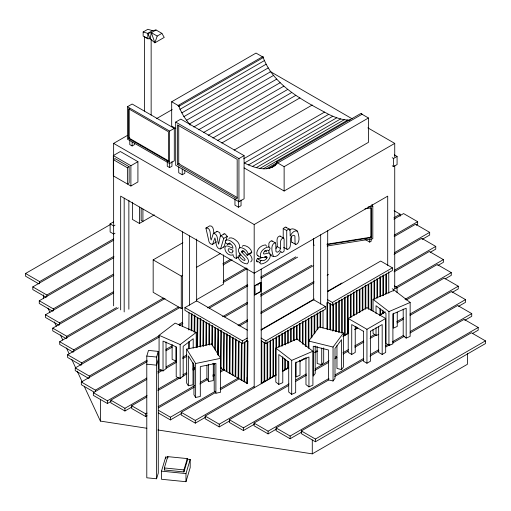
<?xml version="1.0" encoding="UTF-8"?>
<svg xmlns="http://www.w3.org/2000/svg" width="511" height="511" viewBox="0 0 511 511"><rect width="100%" height="100%" fill="white"/><g stroke="black" fill="none" stroke-linecap="round" stroke-linejoin="round"><path stroke-width="0.77" d="M188.68 348.892L188.744 341.808M188.853 330.01L189.013 312.7M191.216 330.585L191.37 314.061M191.804 330.924L191.957 313.722M194.161 332.284L194.321 314.974M194.748 331.946L194.908 315.313M196.978 347.359L197.259 317.459M197.565 347.02L197.84 317.797M199.948 346.694L200.21 318.372M200.529 347.033L200.785 318.819M202.912 346.036L203.142 320.857M203.487 346.484L203.736 320.41M205.876 345.372L206.086 322.556M206.463 345.034L206.68 322.109M208.839 344.714L209.037 323.469M209.427 345.053L209.612 323.917M211.797 344.836L211.969 325.954M212.378 345.96L212.563 325.507M214.716 348.898L214.914 327.653M215.297 350.022L215.501 327.992M217.622 354.532L217.865 328.567M218.21 354.193L218.446 329.014M218.203 355.656L218.446 329.691M220.496 364.094L220.809 330.266M223.984 369.389L223.403 369.728L221.046 368.367L221.397 330.604M223.403 369.728L223.748 332.75M224.329 333.089L223.984 370.066L226.347 371.427L226.929 371.088M226.347 371.427L226.692 333.664M227.274 334.111L226.929 371.765L229.286 373.126L229.873 372.787M229.286 373.126L229.637 335.363M232.818 374.486L232.23 374.825L229.873 373.464L230.225 335.701M232.23 374.825L232.575 337.848M235.756 376.185L235.175 376.524L232.818 375.163L233.169 337.401M235.175 376.524L235.526 338.761M236.101 339.215L235.756 376.863L238.12 378.223L238.701 377.885M238.12 378.223L238.458 341.246M239.052 340.799L238.701 378.562L241.058 379.922L241.646 379.584M241.058 379.922L241.403 342.945M244.59 381.283L244.003 381.621L241.646 380.261L241.99 343.283M244.003 381.621L244.367 342.287M246.743 340.607L247.918 341.291L247.528 382.982L246.947 383.32L244.59 381.96L244.961 341.84M246.947 383.32L247.33 341.629L247.918 341.291M257.87 285.093L258.093 284.691M257.991 284.876L257.991 285.023M161.891 33.356L157.203 36.064L151.352 32.678L150.177 38.766L154.865 42.822L164.235 37.412L161.891 33.356L156.034 29.977L152.521 30.654L147.832 33.356L143.15 32.001L143.15 36.064L147.832 38.766L150.177 38.766L147.832 33.356L151.352 32.678L156.034 29.977M257.448 262.009L256.656 261.555L256.388 260.623L257.448 258.419C259.939 261.587 265.899 261.645 267.029 257.403L266.742 256.752C263.274 257.908 259.307 258.266 256.899 254.657C255.985 249.726 260.987 245.101 265.637 244.897L266.595 246.251M178.128 105.477C179.7 104.94 179.093 107.508 178.128 105.477L262.456 56.791C262.801 56.044 264.283 57.762 263.229 57.615L178.901 106.307M260.904 257.397L260.412 256.682C259.499 251.757 264.5 247.132 269.15 246.928L270.108 248.276L268.997 250.601C266.921 249.355 263.797 251.086 263.427 253.386L263.714 253.98L264.449 253.98L268.978 252.977L270.23 253.967C271.207 259.198 265.669 263.523 260.961 264.034L260.169 263.58L259.901 262.654L260.961 260.45M241.562 251.597L242.093 250.837L243.613 251.329L245.555 252.964L247.132 255.245L248.001 254.932L248.244 254.203C247.477 250.473 243.434 247.516 239.729 247.522C235.149 252.006 243.447 256.215 245.165 259.767L244.622 260.495L243.07 259.984L240.777 258.144L239.097 255.813L238.26 256.081L238.037 256.797C238.918 260.744 243.249 263.708 247.145 263.919C251.84 259.492 243.351 255.117 241.562 251.597L243.319 250.588M146.791 356.078L148.484 350.418L158.276 351.396L158.276 473.116L156.583 478.769L146.791 477.798L146.791 356.078L156.583 357.048L158.276 351.396M158.276 359.514L156.583 365.167L146.791 364.19M187.032 459.134L190.194 459.453L190.194 467.565L185.966 481.701L161.482 479.261L161.482 471.142L165.711 457.013L168.081 457.249M164.35 467.948L167.736 456.636L187.32 458.591L187.32 460.622L183.941 471.928L164.35 469.973L164.35 467.948L183.941 469.903L187.32 458.591M164.35 469.973L164.804 468.466M185.966 481.701L185.966 473.588L190.194 459.453M213.343 233.482L213.726 233.291C218.516 234.357 217.028 240.783 218.612 244.156L220.292 236.178L224.176 233.814L225.21 234L227.254 236.376L223.741 238.407L220.688 248.512L220.081 249.042C215.15 247.937 216.492 241.467 214.869 237.954L212.621 244.335L210.922 244.041L209.702 243.083L209.025 241.78L205.92 228.117L206.214 227.861C211.905 227.995 209.51 236.746 211.171 240.029L213.343 233.482L217.239 231.266L219.698 232.684L220.803 236.229M225.511 242.15L223.978 246.87L220.465 248.895M225.945 240.707L227.254 236.376M242.233 246.34L243.242 245.491C246.947 245.491 250.99 248.442 251.757 252.179L251.514 252.9L247.132 255.245M157.203 36.064L154.865 42.822L151.352 32.678M271.296 254.721L269.91 254.325C273.813 259 279.051 255.813 280.737 251.195L281.593 252.6L282.807 252.274L284.116 251.067L284.116 239.308L283.707 238.049L279.696 235.98C274.35 237.87 279.293 245.082 276.074 248.518M283.707 238.049L283.209 238.005C277.09 240.349 284.135 250.403 277.103 252.274L275.934 251.418L275.78 244.124L275.372 242.859L271.858 240.834L270.319 241.281L268.907 243.185L268.818 247.069M216.632 231.898L216.856 231.451M216.409 241.818L212.244 244.52M276.917 162.894C269.323 173.504 253.865 167.557 244.347 163.028L328.682 114.343C335.344 117.556 342.581 120.309 350.099 120.04M308.682 348.138L308.682 341.029L319.12 326.97L343.481 332.993L343.481 366.936L341.527 369.574L336.96 368.444L336.96 345.64M315.204 345.941L315.204 373.471L313.249 376.102L313.249 346.222L328.471 349.984L328.471 379.871L333.044 381.002L333.044 347.058L343.481 332.993M317.133 346.413L317.165 363.551L321.732 364.682L323.693 362.043L323.693 347.882M333.044 381.002L334.999 378.364L334.999 348.476L341.527 339.687L341.527 369.574M283.215 238.107L283.215 228.538L285.362 227.025L289.577 229.196L290.05 229.912L290.203 236.191C291.296 233.578 294.234 229.733 297.415 231.164C298.858 234.741 300.743 242.661 295.958 244.577L291.647 242.105L291.545 236.012M295.467 244.539L295.058 243.293L294.911 236.101L293.768 235.194C286.792 237.13 293.716 247.075 287.623 249.387L286.831 248.946L286.728 248.103L286.728 230.57L288.038 229.362L289.577 229.196M236.338 258.291L235.986 247.407A5.589 3.226 60 0 0 234.121 243.888C232.051 241.818 229.107 239.25 225.983 239.985L225.242 241.384L225.862 243.006L227.491 244.271L228.558 243.44C231.01 243.485 233.029 245.868 232.914 248.282L227.81 246.021L225.881 246.04L225.281 246.481C223.473 250.499 228.002 255.922 232.256 255.123L233.01 254.548L233.208 255.602A2.523 1.456 60 0 0 235.034 257.991L236.338 258.291L238.094 257.276M276.592 162.121C276.758 163.986 278.68 162.434 276.592 162.121L360.919 113.436L361.845 113.883L362.018 114.266L277.684 162.958L284.129 166.675L368.457 117.99L368.457 142.333L284.129 191.018L244.117 167.921M228.941 238.49L229.496 237.96C232.62 237.225 235.565 239.787 237.641 241.856A5.589 3.226 60 0 1 239.499 245.376L239.851 248.065M223.805 234.147L224.176 233.814M166.043 341.948L166.043 368.687L163.028 370.973L159.074 369.236L159.074 335.286L175.139 323.118L196.218 332.393L196.218 347.391M163.028 370.973L163.028 341.086L176.206 346.88L176.206 376.767L180.159 378.504L180.159 344.561L196.218 332.393M180.159 378.504L183.168 376.224L183.168 346.337L193.209 338.729L193.209 348.17M194.41 367.703L193.209 368.616L193.209 363.896M228.794 244.45L230.237 243.862M289.373 230.269C291.787 227.555 295.115 229.19 297.415 231.164M262.309 257.397L259.128 258.815L257.448 258.419M143.15 32.001L147.832 29.299L152.521 30.654M127.443 106.729L132.132 104.027L174.296 128.37L174.296 160.824L169.614 163.533L127.443 139.19L127.443 106.729L169.614 131.072L174.296 128.37M175.829 128.491L171.69 126.102L171.69 101.759L256.017 53.074L263.044 57.13C273.679 85.874 303.534 100.75 328.682 114.343M113.64 224.61L113.64 143.387L127.418 135.434M156.353 118.724L172.201 109.578M128.619 138.513L168.438 161.502L168.438 131.749L128.619 108.76L128.619 138.513L129.788 137.836M190.162 125.144L183.903 116.617L180.032 109.303L264.359 60.617M181.769 112.918L266.097 64.233M113.321 155.58L120.353 151.524L137.919 161.668L137.919 181.954L130.893 186.01L113.321 175.867L113.321 155.58L130.893 165.724L137.919 161.668M129.788 139.963L129.788 144.6L132.132 145.948L134.476 144.6L134.476 143.054M183.903 116.617L268.23 67.931M175.688 122.084L180.843 119.108L244.086 155.625L244.086 198.792L238.937 201.768L175.688 165.257L175.688 122.084L238.937 158.602L244.086 155.625M186.406 120.353L270.734 71.668M189.255 124.09L273.589 75.404M193.803 126.984L276.745 79.09M127.38 167.755L129.136 166.739L129.136 182.97L127.38 183.979L127.38 167.755L113.321 159.636L115.084 158.627L129.136 166.739M198.613 129.781L280.181 82.686M203.665 132.445L283.848 86.155M208.207 135.338L287.699 89.444M212.902 138.021L291.698 92.523M167.269 161.597L167.269 166.235L169.614 167.589L171.952 166.235L171.952 161.597M217.686 140.448L295.792 95.353M177.445 164.472L237.181 198.958L237.181 159.387L177.445 124.895L177.445 164.472L179.304 163.392M221.831 142.997L299.938 97.901M178.735 166.963L178.735 172.718L182.248 174.749L184.822 173.261L184.822 170.38M234.127 150.1L312.234 105.004M114.975 233.227L113.64 234L110.127 231.975L110.127 223.856L113.468 221.927M38.945 283.924L25.55 276.189L25.55 273.487L110.574 224.399M110.127 223.856L113.64 225.888L114.975 225.115M243.664 158.8L324.536 112.107M132.381 202.228L132.381 219.398L139.407 223.454L154.296 214.856M25.55 273.487L39.615 281.606L113.576 238.905M46.201 297.325L32.806 289.596L32.806 286.888L113.698 240.189M248.448 164.925L332.776 116.24M252.447 166.465L336.775 117.779M256.298 167.627L340.626 118.935M259.965 168.394L344.293 119.702M263.395 168.758L347.729 120.072M32.806 286.888L46.871 295.007L113.934 256.292M266.557 168.719L276.924 162.734M52.652 311.193L39.258 303.464L39.258 300.755L113.812 257.71M269.406 168.272L277.013 163.884M271.916 167.429L275.429 165.398M39.258 300.755L53.323 308.874L113.385 274.203M58.886 325.188L45.492 317.459L45.492 314.75L113.774 275.327M234.951 198.702L234.951 205.179L238.465 207.204L241.045 205.722L241.045 199.961M205.92 228.117L209.727 225.83C213.719 225.428 213.47 230.908 213.943 233.418M182.657 307.756L181.277 308.555L153.166 292.324L153.166 259.869L182.887 242.706M45.492 314.75L59.551 322.869L113.353 291.813M66.143 338.595L52.748 330.86L52.748 328.151L113.531 293.059M113.64 143.387L254.184 224.533L394.735 143.387L394.735 156.928M52.748 328.151L66.807 336.276L116.546 307.558M227.491 244.271L229.829 242.917M73.105 352.162L59.71 344.433L59.71 341.725L118.36 307.865M153.166 259.869L181.277 276.093L182.657 275.301M196.486 267.317L220.675 253.347M392.224 157.695L393.566 158.467L397.079 156.436L397.079 164.555L393.566 166.58L392.224 165.807M241.85 252.517L244.188 251.163M59.71 341.725L73.776 349.843L163.475 298.06M222.815 263.797L230.404 259.416M81.019 365.186L67.624 357.451L67.624 354.749L165.066 298.494M223.115 264.979L232.096 259.792M239.097 255.813L240.853 254.797M248.244 254.203L251.757 252.179M67.624 354.749L81.69 362.867L178.441 307.009M223.358 281.076L246.161 267.911M88.639 378.376L75.245 370.647L75.245 367.939L180.211 307.341M223.026 282.621L247.19 268.665M196.486 299.778L223.441 284.212L223.441 254.919M247.158 340.85L242.476 343.552L184.937 310.337L184.937 307.628L196.652 300.87L247.337 330.132M75.245 367.939L89.31 376.058L159.055 335.791M178.39 324.632L182.536 322.237M207.396 307.884L247.445 284.761M260.565 277.186L295.786 256.854M94.056 392.071L81.332 384.726L81.332 382.017L159.419 336.934M179.457 325.366L182.912 323.374M209.171 308.21L247.867 285.866M261 278.291L297.626 257.142M254.721 285.79L260.84 282.391L260.84 291.436L254.836 294.898L254.721 285.79L260.84 282.391M254.721 294.834L260.84 291.436M81.332 382.017L95.397 390.136L147.225 360.217M165.883 349.447L172.788 345.455M222.547 316.731L247.42 302.365M260.553 294.79L311.691 265.266M393.917 217.788L400.139 214.198L400.139 216.223M110.874 401.512L107.419 403.505L93.353 395.386L93.353 392.678L147.251 361.564M165.903 350.795L172.124 347.205M224.636 316.884L247.439 303.726M260.565 296.144L313.077 265.829M393.917 219.155L403.588 213.566L417.653 221.691L417.653 224.393L416.273 225.191M364.892 239.32L369.696 242.093L371.184 241.237L371.184 238.861M93.353 392.678L107.419 400.803L146.804 378.063M157.861 371.682L161.316 369.683M166.152 366.892L176.512 360.907M182.734 357.317L186.879 354.928M238.011 325.405L247.682 319.822M260.808 312.24L314.01 281.523M394.16 235.252L417.653 221.691M131.838 406.999L124.927 410.991L110.861 402.872L110.861 400.164L146.791 379.418M157.848 373.036L162.69 370.245M166.145 368.252L176.506 362.267M182.727 358.671L186.873 356.282M239.391 325.961L247.682 321.17M260.814 313.594L314.022 282.87M327.155 275.288L328.535 274.49M394.179 236.593L415.603 224.227L429.668 232.345L429.668 235.047L422.067 239.435M110.861 400.164L124.927 408.289L147.04 395.52M158.097 389.133L178.135 377.565M182.97 374.774L186.426 372.781M192.647 369.185L194.717 367.99M261.057 329.691L314.265 298.973M327.398 291.391L341.91 283.011M394.428 252.69L429.668 232.345M184.937 307.628L242.476 340.85L247.298 338.065M261.102 330.093L313.652 299.759L325.366 306.517L325.366 309.225L265.899 343.552L261.217 340.85M327.577 291.717L380.682 261.057L392.397 267.821L392.397 270.523L332.393 305.169L327.704 302.461M147.104 415.775L145.724 416.574L131.659 408.455L131.659 405.753L146.849 396.977M157.899 390.602L180 377.84M182.069 376.645L186.905 373.854M193.12 370.264L194.499 369.472M394.064 254.248L421.69 238.305L435.755 246.423L435.755 249.125L430.23 252.319M326.963 328.995L326.963 302.889L328.139 302.212M261.076 338.065L265.899 340.85L325.366 306.517M327.57 299.676L332.393 302.461L392.397 267.821M220.458 368.029L221.046 367.69M221.046 368.367L221.627 368.029M131.659 405.753L145.724 413.872L147.104 413.073M158.155 406.692L194.755 385.562M200.28 382.375L207.185 378.389M212.704 375.195L214.09 374.403M220.305 370.814L223.064 369.217M394.32 270.345L435.755 246.423M158.41 407.899L194.346 387.153M199.878 383.959L207.479 379.571M213.004 376.377L214.39 375.579M220.605 371.989L224.757 369.594M394.064 271.846L429.31 251.495L443.376 259.614L443.376 262.322L437.844 265.509M229.873 373.464L230.461 373.126M232.818 375.163L233.399 374.825M158.346 410.256L170.399 417.212L215.323 391.279M220.158 388.488L238.816 377.712M395.693 287.144L443.376 259.614M392.224 288.76L393.566 289.533L397.079 287.501L397.079 292.669M205.652 417.161L195.298 423.134L181.239 415.015L181.239 412.313L215.738 392.391M220.567 389.606L239.199 378.849M396.517 288.019L437.224 264.519L451.29 272.638L451.29 275.34L445.081 278.929M158.346 412.958L170.399 419.921L181.462 413.533M355.241 326.459L355.241 352.418L351.728 354.442L348.215 352.418L348.215 318.474L366.949 307.654L385.69 318.474L385.69 352.418L382.177 354.442L378.664 352.418L378.664 326.459M241.646 380.261L242.233 379.922M244.59 381.96L245.171 381.621M181.239 412.313L195.298 420.432L253.948 386.572M405.063 299.325L451.29 272.638M261.217 382.771L261.798 383.109L264.155 381.749L264.155 342.198M264.155 381.072L264.743 381.41L267.1 380.05L267.1 342.875M267.1 379.373L267.687 379.711L270.044 378.351L270.044 341.176M270.044 377.674L270.632 378.012L272.989 376.652L272.989 338.684M272.989 375.975L273.57 376.313L275.927 374.953L275.927 337.777M284.761 358.779L284.761 369.855L282.404 371.216L282.404 357.77M284.761 369.178L285.342 369.517L287.699 368.156L287.699 361.034M302.416 359.655L300.059 361.022L299.472 360.683M303.004 359.322L304.773 358.3M314.776 352.52L317.133 351.159L316.545 350.821M342.849 336.315L344.618 335.293L344.618 297.325M344.618 334.616L345.206 334.954L347.563 333.594L347.563 295.741M354.621 329.518L356.391 328.496L356.391 326.912M379.935 314.227L380.523 314.565L382.88 313.205L382.88 310.036M382.88 312.528L383.467 312.866L385.23 311.844M229.611 420.923L219.245 426.902L205.186 418.784L205.186 416.075L276.33 375.004M282.551 371.414L288.766 367.824M299.816 361.443L306.038 357.853M315.019 352.667L317.778 351.07M343.335 336.315L348.17 333.523M355.081 329.538L357.841 327.941M379.948 315.178L384.783 312.387M406.2 300.021L444.193 278.086L458.252 286.211L458.252 288.913L452.037 292.503M348.215 318.474L366.949 329.288L385.69 318.474M370.462 331.32L382.177 324.555L382.177 354.442M205.186 416.075L219.245 424.2L289.015 383.921M295.92 379.928L306.287 373.95M315.268 368.763L329.078 360.785M335.299 357.195L336.679 356.397M342.894 352.814L348.419 349.62M354.64 346.03L363.621 340.843M370.526 336.858L374.672 334.462M396.779 321.706L403.684 317.714M409.899 314.124L458.252 286.211M254.452 424.175L243.415 430.543L229.35 422.425L229.35 419.716L288.67 385.473M295.562 381.487L306.6 375.119M314.878 370.341L328.675 362.376M334.877 358.792L336.947 357.598M343.156 354.014L347.985 351.223M354.883 347.244L363.851 342.063M370.06 338.48L376.262 334.897M396.958 322.952L403.166 319.369M410.065 315.383L451.449 291.494L465.508 299.612L465.508 302.314L458.616 306.3M229.35 419.716L243.415 427.841L328.943 378.459M335.152 374.876L363.43 358.55M370.328 354.564L378.606 349.786M385.498 345.806L388.258 344.21M392.397 341.821L403.435 335.452M410.333 331.467L465.508 299.612M276.374 429.106L268.09 433.89L254.031 425.765L254.031 423.063L328.586 380.018M334.801 376.428L363.794 359.693M370.002 356.103L378.977 350.923M385.882 346.937L390.027 344.548M392.787 342.951L404.52 336.174M410.046 332.987L457.677 305.489L471.742 313.607L471.742 316.309L464.838 320.295M363.436 331.039L363.436 361.207L366.949 363.238L370.462 361.207L370.462 331.039M254.031 423.063L268.09 431.182L471.742 313.607M301.892 431.967L290.133 438.751L276.074 430.632L276.074 427.931L464.129 319.356L478.194 327.474L478.194 330.176L472.662 333.37M276.074 427.931L290.133 436.049L478.194 327.474M301.337 430.933L471.385 332.757L485.45 340.875L485.45 343.584L315.402 441.76L301.337 433.641L301.337 430.933L315.402 439.051L485.45 340.875M157.886 429.975L312.278 453.864L467.393 364.305L467.393 353.484M250.658 261.887C253.43 260.38 251.584 256.267 249.796 254.599M373.056 311.205L373.056 299.363L394.275 290.197L410.154 302.448L410.154 336.391L406.175 338.11L403.198 335.816L403.198 309.072M282.781 356.71L282.781 382.662L278.802 384.381L275.825 382.087L275.825 348.138L297.044 338.972L312.917 351.229L312.917 385.173L308.944 386.891L305.968 384.591L305.968 357.853M373.056 299.363L388.935 311.614L410.154 302.448M275.825 348.138L291.698 360.396L312.917 351.229M373.056 329.359L373.056 333.306L376.032 335.606L378.683 334.456M376.032 313.582L376.032 305.719L385.958 313.371L385.958 343.258L388.935 345.557L392.908 343.839L392.908 313.952L406.175 308.222L406.175 338.11M278.802 384.381L278.802 354.493L288.721 362.152L288.721 392.039L291.698 394.339L295.677 392.62L295.677 362.733L308.944 357.004L308.944 386.891M223.594 247.011L223.978 246.87M193.017 362.765L193.017 384.789L188.342 385.76L186.656 383.058L186.656 349.115L211.592 343.935L220.573 358.332L220.573 392.276L215.898 393.246L214.211 390.545L214.211 363.806M186.656 349.115L195.636 363.513L220.573 358.332M206.917 365.48L206.917 378.849L208.603 381.551L213.279 380.58L213.279 363.276M188.342 385.76L188.342 355.873L193.95 364.873L193.95 394.76L195.636 397.456L200.312 396.485L200.312 366.598L215.898 363.359L215.898 393.246M368.092 207.038L372.813 206.284L372.813 238.746L327.142 246.008M364.924 208.897L371.216 207.894L371.216 237.647L327.155 244.654M326.931 244.194L370.999 237.187L370.999 207.434M220.663 235.846L221.697 236.031L223.741 238.407M264.634 250.939L266.199 251.246L266.716 251.942M291.953 242.514L292.445 242.546M275.372 242.859L274.886 242.814C270.095 244.756 272.018 252.747 273.423 256.356M161.482 471.142L185.966 473.588M84.258 386.335L100.386 421.083L146.855 428.269M308.682 341.029L333.044 347.058M159.074 335.286L180.159 344.561M257.384 255.366L258.087 255.685M361.43 113.927L368.457 117.99M270.032 71.393L352.022 118.724M367.869 127.878L394.735 143.387M394.403 154.89L397.079 156.436M394.109 210.717L400.139 214.198M171.69 101.759L178.716 105.815L180.032 109.303M394.403 285.956L397.079 287.501M237.091 197.418L178.722 163.731L178.735 125.738M169.026 161.163L129.206 138.174L129.206 108.421M283.215 228.538L286.728 230.57M283.624 247.324L287.137 249.349M277.147 246.564L280.66 248.589M382.292 312.866L382.88 313.205M265.273 256.388L267.029 257.403M264.551 256.714L266.889 258.068M256.388 260.623L259.901 262.654M326.963 302.889L327.545 303.227L327.545 329.333M363.436 331.32L351.728 324.555L351.728 354.442M356.391 327.819L356.978 328.158M355.809 328.158L356.391 328.496M347.563 332.917L348.151 333.255L348.151 295.288M346.975 333.255L347.563 333.594M344.037 334.954L344.618 335.293M246.155 340.946L247.33 341.629M287.699 367.479L288.287 367.818L288.287 361.488M284.173 369.517L284.761 369.855M272.401 376.313L272.989 376.652M269.457 378.012L270.044 378.351M263.574 381.41L264.155 381.749M212.806 363.608L214.575 364.63M280.194 236.025L280.501 236.44M271.858 240.834L272.165 241.249M286.064 227.165L286.53 227.88M371.938 204.445L372.813 206.284M370.782 236.727L371.216 237.647M314.156 245.427L313.569 244.201L313.569 238.656M47.977 308.159L49.989 312.502M54.358 321.911L56.376 326.254M60.407 334.941L62.757 340.007M66.449 347.972L69.138 353.759M71.827 359.552L75.858 368.239M77.199 371.133L82.239 381.992M268.818 250.805L269.093 252.964M397.251 312.278L397.251 326.44L393.278 328.158L393.278 313.211M394.735 165.685L394.735 288.313M393.566 158.467L393.566 166.58M393.566 289.533L393.566 291.008M388.935 311.614L388.935 345.557M388.762 271.839L388.762 293.193M387.708 265.35L387.708 196.135L254.184 273.219L120.666 196.135L120.666 309.896M386.405 273.992L386.405 293.768M385.824 274.33L385.824 294.221M383.467 274.899L383.467 295.467M383.467 311.282L383.467 312.866M382.88 275.352L382.88 295.805M380.523 276.598L380.523 296.374M380.523 309.027L380.523 314.565M379.935 276.936L379.935 296.827M379.935 308.574L380.012 315.798M377.578 279.089L377.578 297.281M376.99 278.636L376.99 298.411M376.032 327.736L376.032 335.606M374.633 279.996L374.633 298.98M374.052 280.45L374.052 299.433M371.695 282.487L371.695 310.171M371.107 282.034L371.107 310.624M369.696 238.924L369.696 242.093M368.75 284.186L368.75 309.494M368.163 284.525L368.163 308.369M366.949 329.288L366.949 363.238M365.806 285.093L365.806 308.823M365.218 285.547L365.218 309.276M362.861 287.584L362.861 310.522M362.28 287.131L362.28 310.86M359.923 289.283L359.923 312.221M359.335 289.622L359.335 312.56M356.978 290.191L356.978 313.128M356.391 290.644L356.391 314.374M354.034 291.89L354.034 315.619M353.446 292.228L353.446 315.281M351.089 294.381L351.089 317.318M350.508 293.927L350.508 317.657M345.206 296.987L345.206 334.954M342.261 299.478L342.261 332.699M341.674 299.024L341.674 333.153M339.317 300.385L339.317 332.022M338.736 300.838L338.736 332.476M336.379 302.876L336.379 331.352M335.791 302.423L335.791 331.69M333.434 303.783L333.434 330.674M332.846 304.914L332.846 331.128M332.393 302.461L332.393 305.169M330.489 303.904L330.489 330.004M329.902 303.451L329.902 329.665M327.704 230.774L327.704 302.378M323.016 310.592L323.016 327.992M321.732 348.163L321.732 364.682M320.678 234.83L320.678 304.045M320.659 311.161L320.659 327.768M320.078 311.614L320.078 327.43M317.721 312.86L317.721 329.467M317.133 313.198L317.133 329.806M315.402 439.051L315.402 441.76M314.776 315.351L314.776 333.542M314.188 314.897L314.188 333.881M313.652 238.733L313.652 299.989M312.278 439.952L312.278 453.864M311.831 316.258L311.831 337.611M311.244 316.711L311.244 337.95M308.887 318.749L308.887 348.01M308.305 318.296L308.305 347.672M305.948 320.448L305.948 346.547M305.361 319.995L305.361 346.209M303.004 321.355L303.004 344.293M302.416 321.809L302.416 343.954M300.059 323.846L300.059 341.246M300.021 360.274L300.021 375.215L296.041 376.933L296.041 361.992M299.472 323.393L299.472 340.907M297.115 325.545L297.115 339.783M296.533 325.884L296.533 339.445M294.176 326.452L294.176 340.69M293.589 326.791L293.589 340.352M291.698 360.396L291.698 394.339M291.232 328.151L291.232 341.597M290.644 328.49L290.644 341.936M290.133 436.049L290.133 438.751M288.287 330.643L288.287 343.296M287.699 330.189L287.699 342.958M285.342 331.55L285.342 344.995M285.342 359.233L285.342 369.517M284.761 332.68L284.761 344.657M284.129 166.675L284.129 191.018M282.404 333.249L282.404 345.902M281.817 333.587L281.817 346.241M279.46 335.74L279.46 346.809M278.872 335.286L278.872 347.148M276.515 336.647L276.515 348.508M273.57 339.138L273.57 376.313M270.632 340.045L270.632 378.012M268.09 431.182L268.09 433.89M267.687 341.744L267.687 379.711M265.899 340.85L265.899 343.552M264.743 342.651L264.743 381.41M261.798 341.188L261.798 383.109M261.217 269.163L261.217 383.735M260.725 282.321L260.725 291.366M254.836 285.853L254.836 294.898M254.184 224.533L254.184 387.779M247.158 269.163L247.158 340.767M247.158 377.361L247.158 383.735M243.415 427.841L243.415 430.543M242.476 340.85L242.476 343.552M239.851 253.277L239.851 255.513M238.937 158.602L238.937 201.768M238.465 200.734L238.465 207.204M219.245 424.2L219.245 426.902M208.603 364.247L208.603 381.551M196.652 239.046L196.652 301.1M195.636 363.513L195.636 397.456M195.298 420.432L195.298 423.134M189.619 235.948L189.619 305.156M189.255 341.712L189.255 348.789M183.941 469.903L183.941 471.928M182.593 231.885L182.593 326.561M182.248 168.994L182.248 174.749M181.277 276.093L181.277 308.555M176.078 346.924L176.078 361.085L172.124 359.342L172.124 344.401M170.399 417.212L170.399 419.921M169.614 131.072L169.614 167.589M167.736 456.636L167.736 457.99M165.711 457.013L165.711 458.482M156.583 357.048L156.583 478.769M151.147 39.251L151.147 115.077M147.832 33.356L147.832 38.766M145.724 413.872L145.724 416.574M144.524 36.856L144.524 111.091M142.92 209.063L142.92 221.423L141.164 220.413L141.164 208.047M139.407 207.07L139.407 223.454M132.132 142.084L132.132 145.948M130.893 165.724L130.893 186.01M128.861 200.229L128.861 309.219M124.927 408.289L124.927 410.991M124.179 198.159L124.179 311.927M113.64 225.888L113.64 305.834M107.419 400.803L107.419 403.505M100.386 399.442L100.386 421.083M95.397 390.136L95.397 391.49M89.31 376.058L89.31 378.089M81.69 362.867L81.69 364.899M73.776 349.843L73.776 351.875M66.807 336.276L66.807 338.301M59.551 322.869L59.551 324.9M53.323 308.874L53.323 310.905M46.871 295.007L46.871 296.361M43.607 294.879L43.607 298.743M39.615 281.606L39.615 283.637M146.976 37.91A3.315 1.91 0 0 1 144.639 36.556M232.914 251.303L232.064 252.958L229.931 252.568L228.181 250.562L228.315 248.94L229.088 248.71L232.243 249.924L232.914 250.307L232.914 251.303"/></g></svg>
